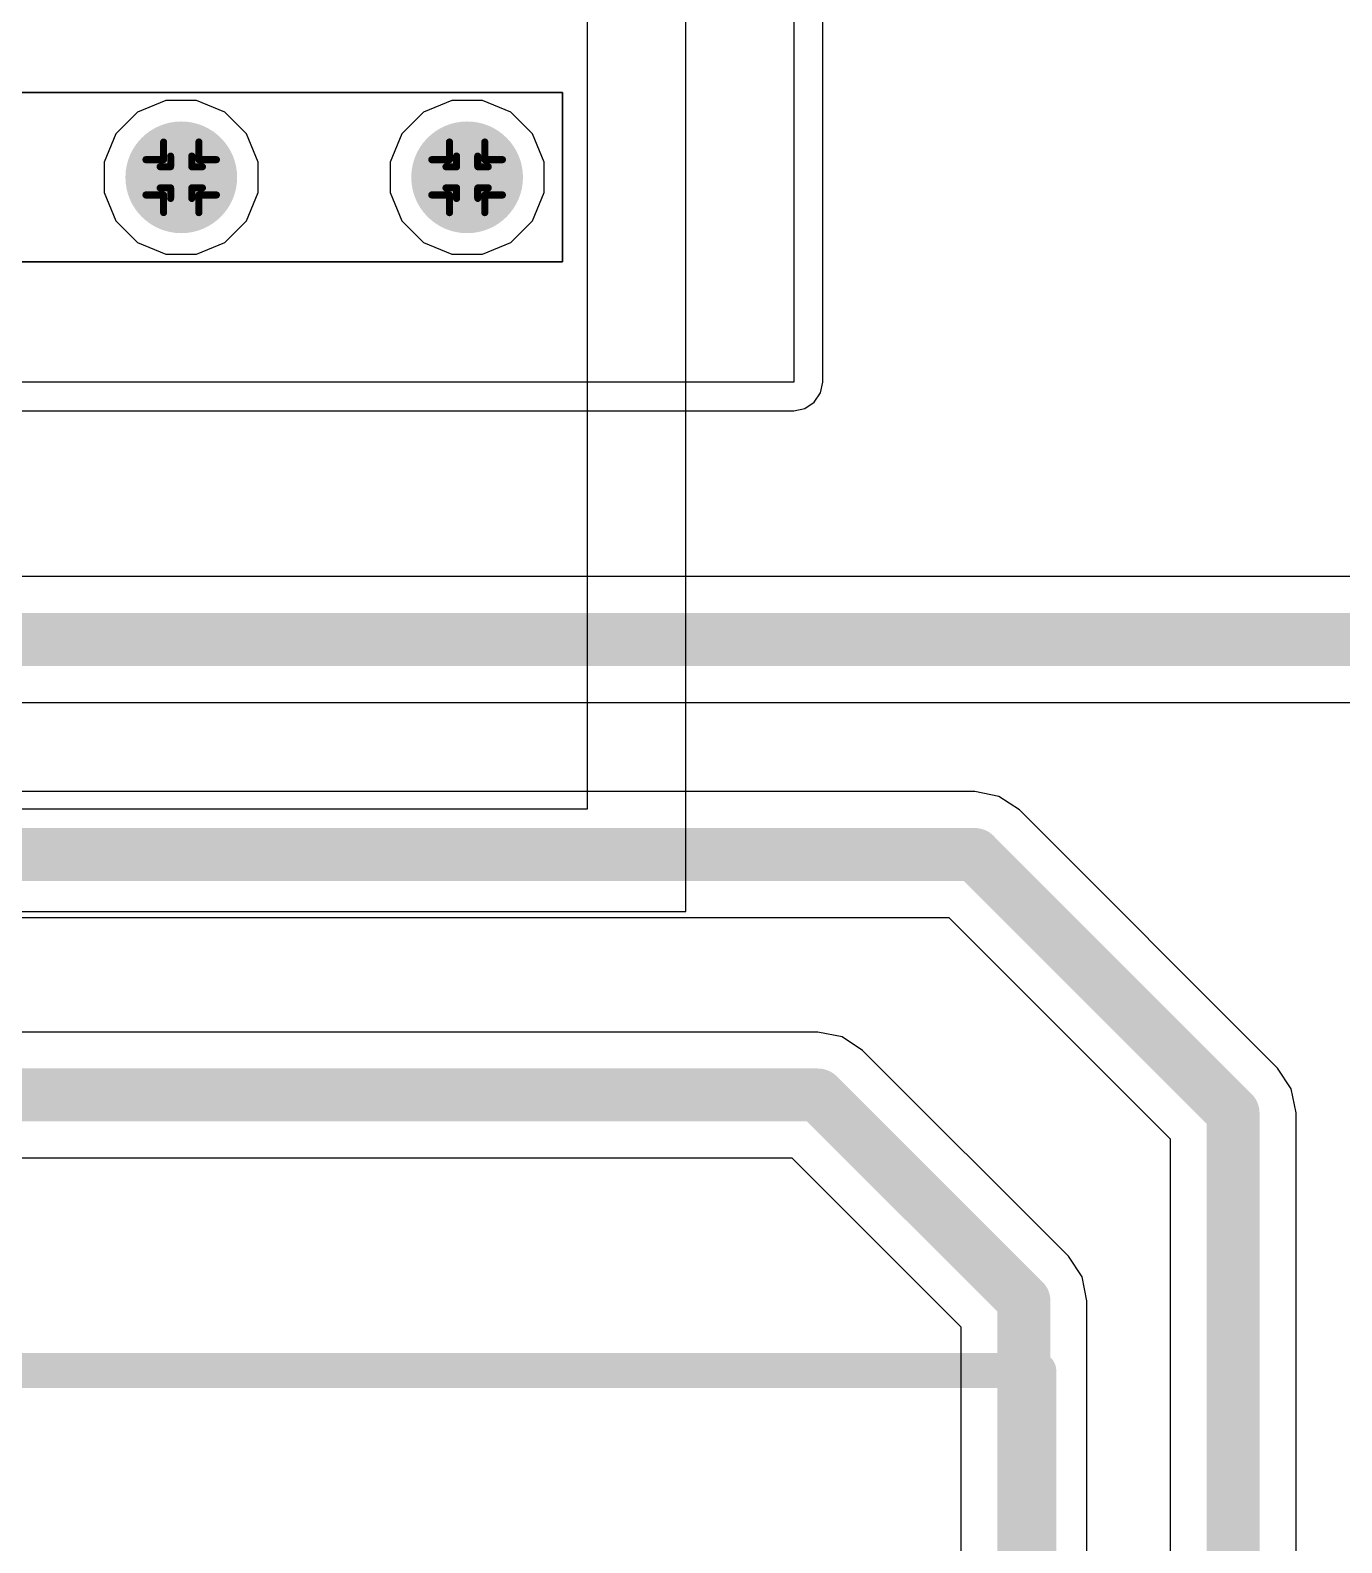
# Model space of a CAD drawing. Header units: inches. Extents: x -7 to 5163, y -3 to 5149.
# Drawn here: x 159.11 to 168.55, y 103.03 to 113.91 of the extents above; entities that cross this region are included whole.
import ezdxf

# ---------------------------------------------------------------- set-up
doc = ezdxf.new("R2010")
doc.units = ezdxf.units.IN
for name, color, linetype in [('Bottom Layer', 5, 'Continuous'), ('Bottom Solder', 6, 'Continuous'), ('Drill Drawing', 1, 'Continuous'), ('GND', 76, 'Continuous'), ('PWR', 16, 'Continuous'), ('Top Layer', 1, 'Continuous'), ('Top Overlay', 2, 'Continuous'), ('Top Solder', 216, 'Continuous'), ('Via Holes', 16, 'Continuous')]:
    doc.layers.add(name, color=color, linetype=linetype)

msp = doc.modelspace()

# ---------------------------------------------------------------- hatches: boundary and pattern name
at = {"layer": 'Bottom Layer'}
h = msp.add_hatch(color=5, dxfattribs=at)
edge = h.paths.add_edge_path()
edge.add_arc((160.198, 112.852), 0.3, 0, 360)
h = msp.add_hatch(color=5, dxfattribs=at)
edge = h.paths.add_edge_path()
edge.add_arc((162.255, 112.852), 0.3, 0, 360)
at = {"layer": 'Bottom Solder'}
h = msp.add_hatch(color=6, dxfattribs=at)
edge = h.paths.add_edge_path()
edge.add_arc((160.198, 112.852), 0.402, 0, 360)
h = msp.add_hatch(color=6, dxfattribs=at)
edge = h.paths.add_edge_path()
edge.add_arc((162.255, 112.852), 0.402, 0, 360)
at = {"layer": 'GND'}
h = msp.add_hatch(color=76, dxfattribs=at)
edge = h.paths.add_edge_path()
edge.add_arc((160.198, 112.852), 0.3, 0, 360)
h = msp.add_hatch(color=76, dxfattribs=at)
edge = h.paths.add_edge_path()
edge.add_arc((162.255, 112.852), 0.3, 0, 360)
at = {"layer": 'PWR'}
h = msp.add_hatch(color=16, dxfattribs=at)
edge = h.paths.add_edge_path()
edge.add_arc((160.198, 112.852), 0.3, 0, 360)
h = msp.add_hatch(color=16, dxfattribs=at)
edge = h.paths.add_edge_path()
edge.add_arc((162.255, 112.852), 0.3, 0, 360)
at = {"layer": 'Top Layer'}
h = msp.add_hatch(color=1, dxfattribs=at)
edge = h.paths.add_edge_path()
edge.add_arc((160.198, 112.852), 0.3, 0, 360)
h = msp.add_hatch(color=1, dxfattribs=at)
edge = h.paths.add_edge_path()
edge.add_arc((162.255, 112.852), 0.3, 0, 360)
at = {"layer": 'Top Solder'}
h = msp.add_hatch(color=216, dxfattribs=at)
edge = h.paths.add_edge_path()
edge.add_arc((160.198, 112.852), 0.402, 0, 360)
h = msp.add_hatch(color=216, dxfattribs=at)
edge = h.paths.add_edge_path()
edge.add_arc((162.255, 112.852), 0.402, 0, 360)
at = {"layer": 'Via Holes'}
h = msp.add_hatch(color=7, dxfattribs=at)
edge = h.paths.add_edge_path()
edge.add_arc((160.198, 112.852), 0.15, 0, 360)
h = msp.add_hatch(color=7, dxfattribs=at)
edge = h.paths.add_edge_path()
edge.add_arc((162.255, 112.852), 0.15, 0, 360)

# ---------------------------------------------------------------- linework, layer by layer
at = {"layer": 'Bottom Layer'}
for p, q in [((164.607, 140.36), (164.607, 111.379)), ((164.814, 111.379), (164.814, 127.852)), ((164.607, 111.379), (141.753, 111.379)), ((164.798, 111.3), (164.814, 111.379)), ((164.753, 111.233), (164.798, 111.3)), ((141.753, 111.172), (164.607, 111.172)), ((164.607, 111.172), (164.686, 111.188)), ((164.686, 111.188), (164.753, 111.233)), ((165.908, 108.431), (141.147, 108.431)), ((166.082, 108.397), (165.908, 108.431)), ((166.229, 108.299), (166.082, 108.397)), ((168.087, 106.44), (166.229, 108.299)), ((140.959, 107.525), (165.721, 107.525)), ((165.721, 107.525), (167.314, 105.932)), ((164.78, 106.701), (139.794, 106.701)), ((164.954, 106.667), (164.78, 106.701)), ((165.101, 106.569), (164.954, 106.667)), ((166.582, 105.087), (165.101, 106.569)), ((168.186, 106.293), (168.087, 106.44)), ((168.087, 106.44), (168.087, 106.44)), ((168.22, 106.119), (168.186, 106.293)), ((168.22, 36.652), (168.22, 106.119)), ((167.314, 105.932), (167.314, 36.652)), ((139.606, 105.795), (164.592, 105.795)), ((164.592, 105.795), (165.808, 104.579)), ((166.68, 104.94), (166.582, 105.087)), ((166.715, 104.767), (166.68, 104.94)), ((166.715, 35.475), (166.715, 104.767)), ((165.808, 104.579), (165.808, 35.287))]:
    msp.add_line(p, q, dxfattribs=at)
for points in [[(140.959, 107.978, 0.381, 0.381, 0), (165.908, 107.978, 0.381, 0.381, 0)], [(165.908, 107.978, 0.381, 0.381, 0), (167.767, 106.119, 0.381, 0.381, 0)], [(139.606, 106.248, 0.381, 0.381, 0), (164.78, 106.248, 0.381, 0.381, 0)], [(164.78, 106.248, 0.381, 0.381, 0), (166.262, 104.767, 0.381, 0.381, 0)], [(167.767, 36.322, 0.381, 0.381, 0), (167.767, 106.119, 0.381, 0.381, 0)], [(166.262, 35.287, 0.381, 0.381, 0), (166.262, 104.767, 0.381, 0.381, 0)]]:
    msp.add_lwpolyline(points, format="xyseb", dxfattribs=at)
for points in [[(165.813, 107.978, 0.191, 0.191, 1), (166.004, 107.978, 0.191, 0.191, 1)], [(165.813, 107.978, 0.191, 0.191, 1), (166.004, 107.978, 0.191, 0.191, 1)], [(164.685, 106.248, 0.191, 0.191, 1), (164.875, 106.248, 0.191, 0.191, 1)], [(164.685, 106.248, 0.191, 0.191, 1), (164.875, 106.248, 0.191, 0.191, 1)], [(167.672, 106.119, 0.191, 0.191, 1), (167.862, 106.119, 0.191, 0.191, 1)], [(167.672, 106.119, 0.191, 0.191, 1), (167.862, 106.119, 0.191, 0.191, 1)], [(166.166, 104.767, 0.191, 0.191, 1), (166.357, 104.767, 0.191, 0.191, 1)], [(166.166, 104.767, 0.191, 0.191, 1), (166.357, 104.767, 0.191, 0.191, 1)]]:
    msp.add_lwpolyline(points, format="xyseb", close=True, dxfattribs=at)
at = {"layer": 'Drill Drawing'}
for points in [[(160.071, 112.979, 0.0508, 0.0508, 0), (160.071, 113.106, 0.0508, 0.0508, 0)], [(160.071, 113.106, 0.0508, 0.0508, 0), (160.325, 113.106, 0.0508, 0.0508, 0)], [(160.325, 112.979, 0.0508, 0.0508, 0), (160.325, 113.106, 0.0508, 0.0508, 0)], [(162.128, 112.979, 0.0508, 0.0508, 0), (162.128, 113.106, 0.0508, 0.0508, 0)], [(162.128, 113.106, 0.0508, 0.0508, 0), (162.382, 113.106, 0.0508, 0.0508, 0)], [(162.382, 112.979, 0.0508, 0.0508, 0), (162.382, 113.106, 0.0508, 0.0508, 0)], [(159.944, 112.725, 0.0508, 0.0508, 0), (159.944, 112.979, 0.0508, 0.0508, 0)], [(159.944, 112.979, 0.0508, 0.0508, 0), (160.071, 112.979, 0.0508, 0.0508, 0)], [(160.122, 112.928, 0.0508, 0.0508, 0), (160.122, 113.005, 0.0508, 0.0508, 0)], [(160.122, 113.005, 0.0508, 0.0508, 0), (160.274, 113.005, 0.0508, 0.0508, 0)], [(160.274, 112.928, 0.0508, 0.0508, 0), (160.274, 113.005, 0.0508, 0.0508, 0)], [(160.325, 112.979, 0.0508, 0.0508, 0), (160.452, 112.979, 0.0508, 0.0508, 0)], [(160.452, 112.725, 0.0508, 0.0508, 0), (160.452, 112.979, 0.0508, 0.0508, 0)], [(162.001, 112.725, 0.0508, 0.0508, 0), (162.001, 112.979, 0.0508, 0.0508, 0)], [(162.001, 112.979, 0.0508, 0.0508, 0), (162.128, 112.979, 0.0508, 0.0508, 0)], [(162.179, 112.928, 0.0508, 0.0508, 0), (162.179, 113.005, 0.0508, 0.0508, 0)], [(162.179, 113.005, 0.0508, 0.0508, 0), (162.331, 113.005, 0.0508, 0.0508, 0)], [(162.331, 112.928, 0.0508, 0.0508, 0), (162.331, 113.005, 0.0508, 0.0508, 0)], [(162.382, 112.979, 0.0508, 0.0508, 0), (162.509, 112.979, 0.0508, 0.0508, 0)], [(162.509, 112.725, 0.0508, 0.0508, 0), (162.509, 112.979, 0.0508, 0.0508, 0)], [(160.045, 112.776, 0.0508, 0.0508, 0), (160.045, 112.928, 0.0508, 0.0508, 0)], [(160.045, 112.928, 0.0508, 0.0508, 0), (160.122, 112.928, 0.0508, 0.0508, 0)], [(160.274, 112.928, 0.0508, 0.0508, 0), (160.35, 112.928, 0.0508, 0.0508, 0)], [(160.35, 112.776, 0.0508, 0.0508, 0), (160.35, 112.928, 0.0508, 0.0508, 0)], [(162.103, 112.776, 0.0508, 0.0508, 0), (162.103, 112.928, 0.0508, 0.0508, 0)], [(162.103, 112.928, 0.0508, 0.0508, 0), (162.179, 112.928, 0.0508, 0.0508, 0)], [(162.331, 112.928, 0.0508, 0.0508, 0), (162.408, 112.928, 0.0508, 0.0508, 0)], [(162.408, 112.776, 0.0508, 0.0508, 0), (162.408, 112.928, 0.0508, 0.0508, 0)], [(160.045, 112.776, 0.0508, 0.0508, 0), (160.122, 112.776, 0.0508, 0.0508, 0)], [(160.122, 112.7, 0.0508, 0.0508, 0), (160.122, 112.776, 0.0508, 0.0508, 0)], [(160.274, 112.776, 0.0508, 0.0508, 0), (160.35, 112.776, 0.0508, 0.0508, 0)], [(160.274, 112.7, 0.0508, 0.0508, 0), (160.274, 112.776, 0.0508, 0.0508, 0)], [(162.103, 112.776, 0.0508, 0.0508, 0), (162.179, 112.776, 0.0508, 0.0508, 0)], [(162.179, 112.7, 0.0508, 0.0508, 0), (162.179, 112.776, 0.0508, 0.0508, 0)], [(162.331, 112.776, 0.0508, 0.0508, 0), (162.408, 112.776, 0.0508, 0.0508, 0)], [(162.331, 112.7, 0.0508, 0.0508, 0), (162.331, 112.776, 0.0508, 0.0508, 0)], [(159.944, 112.725, 0.0508, 0.0508, 0), (160.071, 112.725, 0.0508, 0.0508, 0)], [(160.071, 112.598, 0.0508, 0.0508, 0), (160.071, 112.725, 0.0508, 0.0508, 0)], [(160.122, 112.7, 0.0508, 0.0508, 0), (160.274, 112.7, 0.0508, 0.0508, 0)], [(160.325, 112.725, 0.0508, 0.0508, 0), (160.452, 112.725, 0.0508, 0.0508, 0)], [(160.325, 112.598, 0.0508, 0.0508, 0), (160.325, 112.725, 0.0508, 0.0508, 0)], [(162.001, 112.725, 0.0508, 0.0508, 0), (162.128, 112.725, 0.0508, 0.0508, 0)], [(162.128, 112.598, 0.0508, 0.0508, 0), (162.128, 112.725, 0.0508, 0.0508, 0)], [(162.179, 112.7, 0.0508, 0.0508, 0), (162.331, 112.7, 0.0508, 0.0508, 0)], [(162.382, 112.725, 0.0508, 0.0508, 0), (162.509, 112.725, 0.0508, 0.0508, 0)], [(162.382, 112.598, 0.0508, 0.0508, 0), (162.382, 112.725, 0.0508, 0.0508, 0)], [(160.071, 112.598, 0.0508, 0.0508, 0), (160.325, 112.598, 0.0508, 0.0508, 0)], [(162.128, 112.598, 0.0508, 0.0508, 0), (162.382, 112.598, 0.0508, 0.0508, 0)]]:
    msp.add_lwpolyline(points, format="xyseb", dxfattribs=at)
for points in [[(160.058, 113.106, 0.0254, 0.0254, 1), (160.083, 113.106, 0.0254, 0.0254, 1)], [(160.058, 113.106, 0.0254, 0.0254, 1), (160.083, 113.106, 0.0254, 0.0254, 1)], [(160.312, 113.106, 0.0254, 0.0254, 1), (160.338, 113.106, 0.0254, 0.0254, 1)], [(160.312, 113.106, 0.0254, 0.0254, 1), (160.338, 113.106, 0.0254, 0.0254, 1)], [(162.115, 113.106, 0.0254, 0.0254, 1), (162.141, 113.106, 0.0254, 0.0254, 1)], [(162.115, 113.106, 0.0254, 0.0254, 1), (162.141, 113.106, 0.0254, 0.0254, 1)], [(162.369, 113.106, 0.0254, 0.0254, 1), (162.395, 113.106, 0.0254, 0.0254, 1)], [(162.369, 113.106, 0.0254, 0.0254, 1), (162.395, 113.106, 0.0254, 0.0254, 1)], [(159.931, 112.979, 0.0254, 0.0254, 1), (159.957, 112.979, 0.0254, 0.0254, 1)], [(159.931, 112.979, 0.0254, 0.0254, 1), (159.957, 112.979, 0.0254, 0.0254, 1)], [(160.058, 112.979, 0.0254, 0.0254, 1), (160.083, 112.979, 0.0254, 0.0254, 1)], [(160.058, 112.979, 0.0254, 0.0254, 1), (160.083, 112.979, 0.0254, 0.0254, 1)], [(160.109, 113.005, 0.0254, 0.0254, 1), (160.134, 113.005, 0.0254, 0.0254, 1)], [(160.109, 113.005, 0.0254, 0.0254, 1), (160.134, 113.005, 0.0254, 0.0254, 1)], [(160.261, 113.005, 0.0254, 0.0254, 1), (160.287, 113.005, 0.0254, 0.0254, 1)], [(160.261, 113.005, 0.0254, 0.0254, 1), (160.287, 113.005, 0.0254, 0.0254, 1)], [(160.312, 112.979, 0.0254, 0.0254, 1), (160.338, 112.979, 0.0254, 0.0254, 1)], [(160.312, 112.979, 0.0254, 0.0254, 1), (160.338, 112.979, 0.0254, 0.0254, 1)], [(160.439, 112.979, 0.0254, 0.0254, 1), (160.464, 112.979, 0.0254, 0.0254, 1)], [(160.439, 112.979, 0.0254, 0.0254, 1), (160.464, 112.979, 0.0254, 0.0254, 1)], [(161.988, 112.979, 0.0254, 0.0254, 1), (162.014, 112.979, 0.0254, 0.0254, 1)], [(161.988, 112.979, 0.0254, 0.0254, 1), (162.014, 112.979, 0.0254, 0.0254, 1)], [(162.115, 112.979, 0.0254, 0.0254, 1), (162.141, 112.979, 0.0254, 0.0254, 1)], [(162.115, 112.979, 0.0254, 0.0254, 1), (162.141, 112.979, 0.0254, 0.0254, 1)], [(162.166, 113.005, 0.0254, 0.0254, 1), (162.192, 113.005, 0.0254, 0.0254, 1)], [(162.166, 113.005, 0.0254, 0.0254, 1), (162.192, 113.005, 0.0254, 0.0254, 1)], [(162.319, 113.005, 0.0254, 0.0254, 1), (162.344, 113.005, 0.0254, 0.0254, 1)], [(162.319, 113.005, 0.0254, 0.0254, 1), (162.344, 113.005, 0.0254, 0.0254, 1)], [(162.369, 112.979, 0.0254, 0.0254, 1), (162.395, 112.979, 0.0254, 0.0254, 1)], [(162.369, 112.979, 0.0254, 0.0254, 1), (162.395, 112.979, 0.0254, 0.0254, 1)], [(162.496, 112.979, 0.0254, 0.0254, 1), (162.522, 112.979, 0.0254, 0.0254, 1)], [(162.496, 112.979, 0.0254, 0.0254, 1), (162.522, 112.979, 0.0254, 0.0254, 1)], [(160.033, 112.928, 0.0254, 0.0254, 1), (160.058, 112.928, 0.0254, 0.0254, 1)], [(160.033, 112.928, 0.0254, 0.0254, 1), (160.058, 112.928, 0.0254, 0.0254, 1)], [(160.109, 112.928, 0.0254, 0.0254, 1), (160.134, 112.928, 0.0254, 0.0254, 1)], [(160.109, 112.928, 0.0254, 0.0254, 1), (160.134, 112.928, 0.0254, 0.0254, 1)], [(160.261, 112.928, 0.0254, 0.0254, 1), (160.287, 112.928, 0.0254, 0.0254, 1)], [(160.261, 112.928, 0.0254, 0.0254, 1), (160.287, 112.928, 0.0254, 0.0254, 1)], [(160.338, 112.928, 0.0254, 0.0254, 1), (160.363, 112.928, 0.0254, 0.0254, 1)], [(160.338, 112.928, 0.0254, 0.0254, 1), (160.363, 112.928, 0.0254, 0.0254, 1)], [(162.09, 112.928, 0.0254, 0.0254, 1), (162.115, 112.928, 0.0254, 0.0254, 1)], [(162.09, 112.928, 0.0254, 0.0254, 1), (162.115, 112.928, 0.0254, 0.0254, 1)], [(162.166, 112.928, 0.0254, 0.0254, 1), (162.192, 112.928, 0.0254, 0.0254, 1)], [(162.166, 112.928, 0.0254, 0.0254, 1), (162.192, 112.928, 0.0254, 0.0254, 1)], [(162.319, 112.928, 0.0254, 0.0254, 1), (162.344, 112.928, 0.0254, 0.0254, 1)], [(162.319, 112.928, 0.0254, 0.0254, 1), (162.344, 112.928, 0.0254, 0.0254, 1)], [(162.395, 112.928, 0.0254, 0.0254, 1), (162.42, 112.928, 0.0254, 0.0254, 1)], [(162.395, 112.928, 0.0254, 0.0254, 1), (162.42, 112.928, 0.0254, 0.0254, 1)], [(160.033, 112.776, 0.0254, 0.0254, 1), (160.058, 112.776, 0.0254, 0.0254, 1)], [(160.033, 112.776, 0.0254, 0.0254, 1), (160.058, 112.776, 0.0254, 0.0254, 1)], [(160.109, 112.776, 0.0254, 0.0254, 1), (160.134, 112.776, 0.0254, 0.0254, 1)], [(160.109, 112.776, 0.0254, 0.0254, 1), (160.134, 112.776, 0.0254, 0.0254, 1)], [(160.261, 112.776, 0.0254, 0.0254, 1), (160.287, 112.776, 0.0254, 0.0254, 1)], [(160.261, 112.776, 0.0254, 0.0254, 1), (160.287, 112.776, 0.0254, 0.0254, 1)], [(160.338, 112.776, 0.0254, 0.0254, 1), (160.363, 112.776, 0.0254, 0.0254, 1)], [(160.338, 112.776, 0.0254, 0.0254, 1), (160.363, 112.776, 0.0254, 0.0254, 1)], [(162.09, 112.776, 0.0254, 0.0254, 1), (162.115, 112.776, 0.0254, 0.0254, 1)], [(162.09, 112.776, 0.0254, 0.0254, 1), (162.115, 112.776, 0.0254, 0.0254, 1)], [(162.166, 112.776, 0.0254, 0.0254, 1), (162.192, 112.776, 0.0254, 0.0254, 1)], [(162.166, 112.776, 0.0254, 0.0254, 1), (162.192, 112.776, 0.0254, 0.0254, 1)], [(162.319, 112.776, 0.0254, 0.0254, 1), (162.344, 112.776, 0.0254, 0.0254, 1)], [(162.319, 112.776, 0.0254, 0.0254, 1), (162.344, 112.776, 0.0254, 0.0254, 1)], [(162.395, 112.776, 0.0254, 0.0254, 1), (162.42, 112.776, 0.0254, 0.0254, 1)], [(162.395, 112.776, 0.0254, 0.0254, 1), (162.42, 112.776, 0.0254, 0.0254, 1)], [(159.931, 112.725, 0.0254, 0.0254, 1), (159.957, 112.725, 0.0254, 0.0254, 1)], [(159.931, 112.725, 0.0254, 0.0254, 1), (159.957, 112.725, 0.0254, 0.0254, 1)], [(160.058, 112.725, 0.0254, 0.0254, 1), (160.083, 112.725, 0.0254, 0.0254, 1)], [(160.058, 112.725, 0.0254, 0.0254, 1), (160.083, 112.725, 0.0254, 0.0254, 1)], [(160.109, 112.7, 0.0254, 0.0254, 1), (160.134, 112.7, 0.0254, 0.0254, 1)], [(160.109, 112.7, 0.0254, 0.0254, 1), (160.134, 112.7, 0.0254, 0.0254, 1)], [(160.261, 112.7, 0.0254, 0.0254, 1), (160.287, 112.7, 0.0254, 0.0254, 1)], [(160.261, 112.7, 0.0254, 0.0254, 1), (160.287, 112.7, 0.0254, 0.0254, 1)], [(160.312, 112.725, 0.0254, 0.0254, 1), (160.338, 112.725, 0.0254, 0.0254, 1)], [(160.312, 112.725, 0.0254, 0.0254, 1), (160.338, 112.725, 0.0254, 0.0254, 1)], [(160.439, 112.725, 0.0254, 0.0254, 1), (160.464, 112.725, 0.0254, 0.0254, 1)], [(160.439, 112.725, 0.0254, 0.0254, 1), (160.464, 112.725, 0.0254, 0.0254, 1)], [(161.988, 112.725, 0.0254, 0.0254, 1), (162.014, 112.725, 0.0254, 0.0254, 1)], [(161.988, 112.725, 0.0254, 0.0254, 1), (162.014, 112.725, 0.0254, 0.0254, 1)], [(162.115, 112.725, 0.0254, 0.0254, 1), (162.141, 112.725, 0.0254, 0.0254, 1)], [(162.115, 112.725, 0.0254, 0.0254, 1), (162.141, 112.725, 0.0254, 0.0254, 1)], [(162.166, 112.7, 0.0254, 0.0254, 1), (162.192, 112.7, 0.0254, 0.0254, 1)], [(162.166, 112.7, 0.0254, 0.0254, 1), (162.192, 112.7, 0.0254, 0.0254, 1)], [(162.319, 112.7, 0.0254, 0.0254, 1), (162.344, 112.7, 0.0254, 0.0254, 1)], [(162.319, 112.7, 0.0254, 0.0254, 1), (162.344, 112.7, 0.0254, 0.0254, 1)], [(162.369, 112.725, 0.0254, 0.0254, 1), (162.395, 112.725, 0.0254, 0.0254, 1)], [(162.369, 112.725, 0.0254, 0.0254, 1), (162.395, 112.725, 0.0254, 0.0254, 1)], [(162.496, 112.725, 0.0254, 0.0254, 1), (162.522, 112.725, 0.0254, 0.0254, 1)], [(162.496, 112.725, 0.0254, 0.0254, 1), (162.522, 112.725, 0.0254, 0.0254, 1)], [(160.058, 112.598, 0.0254, 0.0254, 1), (160.083, 112.598, 0.0254, 0.0254, 1)], [(160.058, 112.598, 0.0254, 0.0254, 1), (160.083, 112.598, 0.0254, 0.0254, 1)], [(160.312, 112.598, 0.0254, 0.0254, 1), (160.338, 112.598, 0.0254, 0.0254, 1)], [(160.312, 112.598, 0.0254, 0.0254, 1), (160.338, 112.598, 0.0254, 0.0254, 1)], [(162.115, 112.598, 0.0254, 0.0254, 1), (162.141, 112.598, 0.0254, 0.0254, 1)], [(162.115, 112.598, 0.0254, 0.0254, 1), (162.141, 112.598, 0.0254, 0.0254, 1)], [(162.369, 112.598, 0.0254, 0.0254, 1), (162.395, 112.598, 0.0254, 0.0254, 1)], [(162.369, 112.598, 0.0254, 0.0254, 1), (162.395, 112.598, 0.0254, 0.0254, 1)]]:
    msp.add_lwpolyline(points, format="xyseb", close=True, dxfattribs=at)
at = {"layer": 'GND'}
for p, q in [((143.023, 113.462), (162.941, 113.462)), ((162.941, 113.462), (143.023, 113.462)), ((162.941, 113.462), (162.941, 112.243)), ((162.941, 112.243), (162.941, 113.462)), ((162.941, 112.243), (143.023, 112.243)), ((143.023, 112.243), (162.941, 112.243))]:
    msp.add_line(p, q, dxfattribs=at)
at = {"layer": 'PWR'}
for p, q in [((163.83, 107.569), (163.83, 117.983)), ((163.119, 117.422), (163.119, 108.306)), ((163.119, 108.306), (110.178, 108.306)), ((110.339, 107.569), (163.83, 107.569))]:
    msp.add_line(p, q, dxfattribs=at)
at = {"layer": 'Top Layer'}
for p, q in [((159.884, 113.322), (159.728, 113.166)), ((160.088, 113.406), (159.884, 113.322)), ((160.308, 113.406), (160.088, 113.406)), ((160.512, 113.322), (160.308, 113.406)), ((160.667, 113.166), (160.512, 113.322)), ((161.941, 113.322), (161.786, 113.166)), ((162.145, 113.406), (161.941, 113.322)), ((162.365, 113.406), (162.145, 113.406)), ((162.569, 113.322), (162.365, 113.406)), ((162.725, 113.166), (162.569, 113.322)), ((159.728, 113.166), (159.644, 112.962)), ((160.752, 112.962), (160.667, 113.166)), ((161.786, 113.166), (161.701, 112.962)), ((162.809, 112.962), (162.725, 113.166)), ((159.644, 112.962), (159.644, 112.742)), ((160.752, 112.742), (160.752, 112.962)), ((161.701, 112.962), (161.701, 112.742)), ((162.809, 112.742), (162.809, 112.962)), ((159.644, 112.742), (159.728, 112.538)), ((160.667, 112.538), (160.752, 112.742)), ((161.701, 112.742), (161.786, 112.538)), ((162.725, 112.538), (162.809, 112.742)), ((159.728, 112.538), (159.884, 112.383)), ((160.512, 112.383), (160.667, 112.538)), ((161.786, 112.538), (161.941, 112.383)), ((162.569, 112.383), (162.725, 112.538)), ((159.884, 112.383), (160.088, 112.298)), ((160.308, 112.298), (160.512, 112.383)), ((161.941, 112.383), (162.145, 112.298)), ((162.365, 112.298), (162.569, 112.383)), ((160.088, 112.298), (160.308, 112.298)), ((162.145, 112.298), (162.365, 112.298)), ((192.178, 109.98), (136.534, 109.98)), ((136.534, 109.073), (191.99, 109.073))]:
    msp.add_line(p, q, dxfattribs=at)
msp.add_lwpolyline([(136.081, 109.526, 0.381, 0.381, 0), (192.178, 109.526, 0.381, 0.381, 0)], format="xyseb", dxfattribs=at)
at = {"layer": 'Top Overlay'}
for points in [[(134.368, 104.265, 0.254, 0.254, 0), (166.368, 104.265, 0.254, 0.254, 0)], [(166.368, 72.265, 0.254, 0.254, 0), (166.368, 104.265, 0.254, 0.254, 0)]]:
    msp.add_lwpolyline(points, format="xyseb", dxfattribs=at)
msp.add_lwpolyline([(166.304, 104.265, 0.127, 0.127, 1), (166.431, 104.265, 0.127, 0.127, 1)], format="xyseb", close=True, dxfattribs=at)
msp.add_lwpolyline([(166.304, 104.265, 0.127, 0.127, 1), (166.431, 104.265, 0.127, 0.127, 1)], format="xyseb", close=True, dxfattribs=at)

doc.saveas('drawing.dxf')
